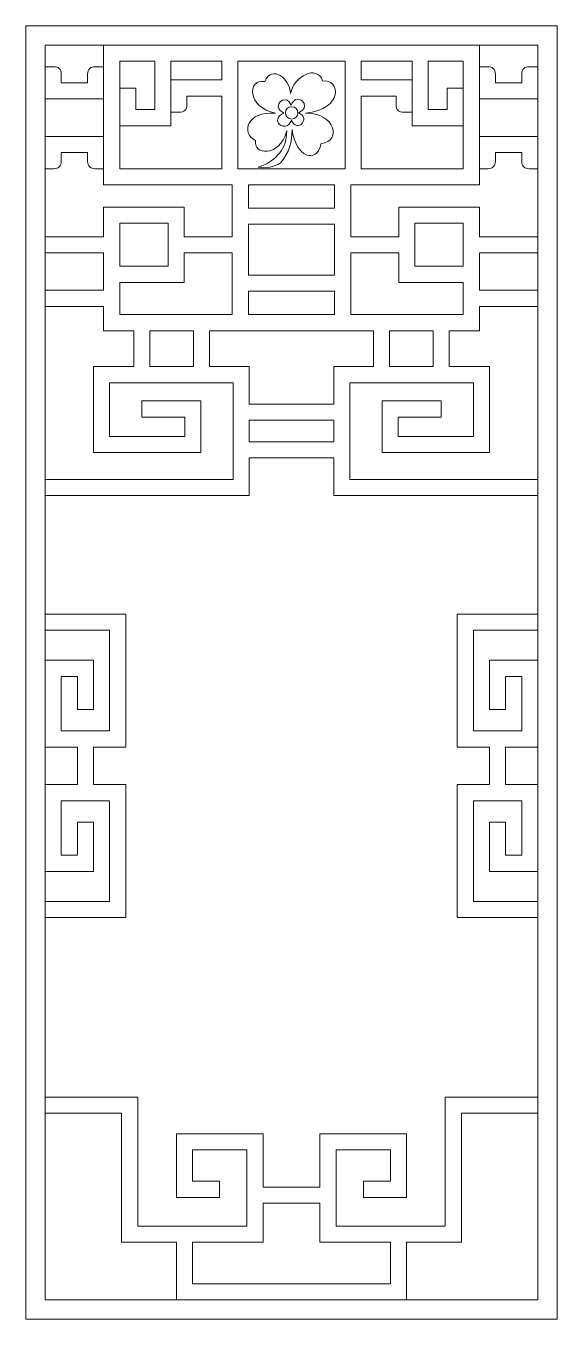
# Model space of a CAD drawing. Header units: centimetres. Extents: x 19.7 to 27.5, y -9.5 to 9.5.
import ezdxf

# ---------------------------------------------------------------- set-up
doc = ezdxf.new("R2010")
doc.units = ezdxf.units.CM
doc.header["$MEASUREMENT"] = 0
doc.layers.add('layer 1', color=7, linetype='Continuous')

msp = doc.modelspace()

# ---------------------------------------------------------------- linework, layer by layer
at = {"layer": 'layer 1', "color": 250, "lineweight": 9}
msp.add_open_spline([(27.50001, 9.5), (27.50001, 9.5), (27.50001, -9.49999), (27.50001, -9.49999), (27.50001, -9.49999), (27.50001, -9.49999), (19.68903, -9.49999), (19.68903, -9.49999), (19.68903, -9.49999), (19.68903, -9.49999), (19.68903, 9.5), (19.68903, 9.5), (19.68903, 9.5), (19.68903, 9.5), (27.50001, 9.5), (27.50001, 9.5)], degree=3, knots=[0, 0, 0, 0, 0.2, 0.2, 0.2, 0.2, 0.4, 0.4, 0.4, 0.4, 0.6, 0.6, 0.6, 0.6, 1, 1, 1, 1], dxfattribs=at)
at = {"layer": 'layer 1', "color": 242, "lineweight": 9}
msp.add_open_spline([(27.21596, 9.21596), (27.21596, 9.21596), (27.21596, -9.21598), (27.21596, -9.21598), (27.21596, -9.21598), (27.21596, -9.21598), (19.97308, -9.21598), (19.97308, -9.21598), (19.97308, -9.21598), (19.97308, -9.21598), (19.97308, 9.21596), (19.97308, 9.21596), (19.97308, 9.21596), (19.97308, 9.21596), (27.21596, 9.21596), (27.21596, 9.21596)], degree=3, knots=[0, 0, 0, 0, 0.2, 0.2, 0.2, 0.2, 0.4, 0.4, 0.4, 0.4, 0.6, 0.6, 0.6, 0.6, 1, 1, 1, 1], dxfattribs=at)
at = {"layer": 'layer 1', "color": 7, "lineweight": 9}
for points, knots in [([(19.97308, 8.90037), (19.97308, 8.90037), (19.97308, 8.90037), (19.97308, 8.90037), (19.97308, 8.90037), (19.97308, 8.90037), (20.09918, 8.90037), (20.09918, 8.90037), (20.09918, 8.90037), (20.16336, 8.90033), (20.20957, 8.86826), (20.20978, 8.78965), (20.20978, 8.78965), (20.20978, 8.78965), (20.20978, 8.66367), (20.20978, 8.66367), (20.20978, 8.66367), (20.20978, 8.66367), (20.59637, 8.66367), (20.59637, 8.66367), (20.59637, 8.66367), (20.59637, 8.66367), (20.59637, 8.78965), (20.59637, 8.78965), (20.59637, 8.78965), (20.59657, 8.86826), (20.64274, 8.90033), (20.707, 8.90037), (20.707, 8.90037), (20.707, 8.90037), (20.83306, 8.90037), (20.83306, 8.90037), (20.83306, 8.90037), (20.83306, 8.90037), (20.83306, 9.21596), (20.83306, 9.21596), (20.83306, 9.21596), (20.83306, 9.21596), (19.97308, 9.21596), (19.97308, 9.21596), (19.97308, 9.21596), (19.97308, 9.21596), (19.97308, 8.90037), (19.97308, 8.90037)], [0, 0, 0, 0, 0.08333333, 0.08333333, 0.08333333, 0.08333333, 0.16666667, 0.16666667, 0.16666667, 0.16666667, 0.25, 0.25, 0.25, 0.25, 0.33333333, 0.33333333, 0.33333333, 0.33333333, 0.41666667, 0.41666667, 0.41666667, 0.41666667, 0.5, 0.5, 0.5, 0.5, 0.58333333, 0.58333333, 0.58333333, 0.58333333, 0.66666667, 0.66666667, 0.66666667, 0.66666667, 0.75, 0.75, 0.75, 0.75, 0.83333333, 0.83333333, 0.83333333, 0.83333333, 1, 1, 1, 1]), ([(26.35602, 9.21596), (26.35602, 9.21596), (26.35602, 9.21596), (26.35602, 9.21596), (26.35602, 9.21596), (26.35602, 9.21596), (26.35619, 8.90037), (26.35619, 8.90037), (26.35619, 8.90037), (26.35619, 8.90037), (26.48225, 8.90037), (26.48225, 8.90037), (26.48225, 8.90037), (26.54646, 8.90033), (26.59269, 8.86826), (26.59284, 8.78965), (26.59284, 8.78965), (26.59284, 8.78965), (26.59284, 8.66367), (26.59284, 8.66367), (26.59284, 8.66367), (26.59284, 8.66367), (26.97947, 8.66367), (26.97947, 8.66367), (26.97947, 8.66367), (26.97947, 8.66367), (26.97947, 8.78965), (26.97947, 8.78965), (26.97947, 8.78965), (26.97963, 8.86826), (27.02585, 8.90033), (27.09007, 8.90037), (27.09007, 8.90037), (27.09007, 8.90037), (27.21596, 8.90037), (27.21596, 8.90037), (27.21596, 8.90037), (27.21596, 8.90037), (27.21596, 9.21596), (27.21596, 9.21596), (27.21596, 9.21596), (27.21596, 9.21596), (26.35602, 9.21596), (26.35602, 9.21596)], [0, 0, 0, 0, 0.08333333, 0.08333333, 0.08333333, 0.08333333, 0.16666667, 0.16666667, 0.16666667, 0.16666667, 0.25, 0.25, 0.25, 0.25, 0.33333333, 0.33333333, 0.33333333, 0.33333333, 0.41666667, 0.41666667, 0.41666667, 0.41666667, 0.5, 0.5, 0.5, 0.5, 0.58333333, 0.58333333, 0.58333333, 0.58333333, 0.66666667, 0.66666667, 0.66666667, 0.66666667, 0.75, 0.75, 0.75, 0.75, 0.83333333, 0.83333333, 0.83333333, 0.83333333, 1, 1, 1, 1]), ([(21.58365, 8.97925), (21.58365, 8.97925), (21.58365, 8.97925), (21.58365, 8.97925), (21.58365, 8.97925), (21.58365, 8.97925), (21.58365, 8.26919), (21.58365, 8.26919), (21.58365, 8.26919), (21.58365, 8.26919), (21.30647, 8.26919), (21.30647, 8.26919), (21.30647, 8.26919), (21.30647, 8.26919), (21.30647, 8.58478), (21.30647, 8.58478), (21.30647, 8.58478), (21.30647, 8.58478), (21.06976, 8.58478), (21.06976, 8.58478), (21.06976, 8.58478), (21.06976, 8.58478), (21.06976, 8.97925), (21.06976, 8.97925), (21.06976, 8.97925), (21.06976, 8.97925), (21.58365, 8.97925), (21.58365, 8.97925)], [0, 0, 0, 0, 0.125, 0.125, 0.125, 0.125, 0.25, 0.25, 0.25, 0.25, 0.375, 0.375, 0.375, 0.375, 0.5, 0.5, 0.5, 0.5, 0.625, 0.625, 0.625, 0.625, 0.75, 0.75, 0.75, 0.75, 1, 1, 1, 1]), ([(22.56887, 8.70498), (22.56887, 8.70498), (22.56887, 8.70498), (22.56887, 8.70498), (22.56887, 8.70498), (22.56887, 8.70498), (21.82032, 8.70498), (21.82032, 8.70498), (21.82032, 8.70498), (21.82032, 8.70498), (21.82032, 8.97925), (21.82032, 8.97925), (21.82032, 8.97925), (21.82032, 8.97925), (22.56887, 8.97925), (22.56887, 8.97925), (22.56887, 8.97925), (22.56887, 8.97925), (22.56887, 8.70498), (22.56887, 8.70498)], [0, 0, 0, 0, 0.16666667, 0.16666667, 0.16666667, 0.16666667, 0.33333333, 0.33333333, 0.33333333, 0.33333333, 0.5, 0.5, 0.5, 0.5, 0.66666667, 0.66666667, 0.66666667, 0.66666667, 1, 1, 1, 1]), ([(24.38352, 8.97925), (24.38352, 8.97925), (24.38352, 8.97925), (24.38352, 8.97925), (24.38352, 8.97925), (24.38352, 8.97925), (24.38352, 7.40128), (24.38352, 7.40128), (24.38352, 7.40128), (24.38352, 7.40128), (22.80552, 7.40128), (22.80552, 7.40128), (22.80552, 7.40128), (22.80552, 7.40128), (22.80552, 8.97925), (22.80552, 8.97925), (22.80552, 8.97925), (22.80552, 8.97925), (24.38352, 8.97925), (24.38352, 8.97925)], [0, 0, 0, 0, 0.16666667, 0.16666667, 0.16666667, 0.16666667, 0.33333333, 0.33333333, 0.33333333, 0.33333333, 0.5, 0.5, 0.5, 0.5, 0.66666667, 0.66666667, 0.66666667, 0.66666667, 1, 1, 1, 1]), ([(23.57943, 8.5048), (23.63325, 8.75647), (23.96455, 8.94185), (24.05504, 8.68861), (24.05504, 8.68861), (24.30782, 8.73161), (24.36552, 8.26968), (23.80121, 8.21886), (23.80121, 8.21886), (24.23655, 8.22046), (24.33805, 7.81038), (24.03168, 7.76954), (24.03168, 7.76954), (23.96094, 7.46268), (23.65545, 7.57122), (23.60279, 7.97669), (23.60279, 7.97669), (23.60328, 7.79724), (23.56247, 7.62998), (23.43063, 7.48944), (23.43063, 7.48944), (23.33953, 7.41643), (23.21476, 7.40809), (23.10677, 7.42234), (23.10677, 7.42234), (23.3943, 7.52809), (23.52441, 7.71046), (23.52403, 7.95626), (23.52403, 7.95626), (23.41144, 7.55072), (23.02485, 7.611), (23.06596, 7.81622), (23.06596, 7.81622), (22.84227, 7.92661), (22.94364, 8.25352), (23.35774, 8.21595), (23.35774, 8.21595), (22.94289, 8.30608), (22.93969, 8.71945), (23.20016, 8.68277), (23.20016, 8.68277), (23.30579, 8.93018), (23.56929, 8.73351), (23.57943, 8.5048)], [0, 0, 0, 0, 0.08333333, 0.08333333, 0.08333333, 0.08333333, 0.16666667, 0.16666667, 0.16666667, 0.16666667, 0.25, 0.25, 0.25, 0.25, 0.33333333, 0.33333333, 0.33333333, 0.33333333, 0.41666667, 0.41666667, 0.41666667, 0.41666667, 0.5, 0.5, 0.5, 0.5, 0.58333333, 0.58333333, 0.58333333, 0.58333333, 0.66666667, 0.66666667, 0.66666667, 0.66666667, 0.75, 0.75, 0.75, 0.75, 0.83333333, 0.83333333, 0.83333333, 0.83333333, 1, 1, 1, 1]), ([(24.62021, 8.97925), (24.62021, 8.97925), (24.62021, 8.97925), (24.62021, 8.97925), (24.62021, 8.97925), (24.62021, 8.97925), (24.62021, 8.70498), (24.62021, 8.70498), (24.62021, 8.70498), (24.86752, 8.70498), (25.14487, 8.70498), (25.36872, 8.70498), (25.36872, 8.70498), (25.36872, 8.70498), (25.36872, 8.97925), (25.36872, 8.97925), (25.36872, 8.97925), (25.36872, 8.97925), (24.62021, 8.97925), (24.62021, 8.97925)], [0, 0, 0, 0, 0.16666667, 0.16666667, 0.16666667, 0.16666667, 0.33333333, 0.33333333, 0.33333333, 0.33333333, 0.5, 0.5, 0.5, 0.5, 0.66666667, 0.66666667, 0.66666667, 0.66666667, 1, 1, 1, 1]), ([(26.11928, 8.58478), (26.11928, 8.58478), (26.11928, 8.58478), (26.11928, 8.58478), (26.11928, 8.58478), (26.11928, 8.58478), (26.11928, 8.97925), (26.11928, 8.97925), (26.11928, 8.97925), (26.11928, 8.97925), (25.60539, 8.97925), (25.60539, 8.97925), (25.60539, 8.97925), (25.60539, 8.97925), (25.60539, 8.26919), (25.60539, 8.26919), (25.60539, 8.26919), (25.60539, 8.26919), (25.88257, 8.26919), (25.88257, 8.26919), (25.88257, 8.26919), (25.88257, 8.26919), (25.88257, 8.58478), (25.88257, 8.58478), (25.88257, 8.58478), (25.88257, 8.58478), (26.11928, 8.58478), (26.11928, 8.58478)], [0, 0, 0, 0, 0.125, 0.125, 0.125, 0.125, 0.25, 0.25, 0.25, 0.25, 0.375, 0.375, 0.375, 0.375, 0.5, 0.5, 0.5, 0.5, 0.625, 0.625, 0.625, 0.625, 0.75, 0.75, 0.75, 0.75, 1, 1, 1, 1]), ([(20.83306, 8.90037), (20.83306, 8.90037), (20.83306, 8.90037), (20.83306, 8.90037), (20.83306, 8.90037), (20.83306, 8.90037), (20.83306, 8.42697), (20.83306, 8.42697), (20.83306, 8.42697), (20.83306, 8.42697), (20.83306, 8.90037), (20.83306, 8.90037)], [0, 0, 0, 0, 0.25, 0.25, 0.25, 0.25, 0.5, 0.5, 0.5, 0.5, 1, 1, 1, 1]), ([(26.35619, 8.90037), (26.35619, 8.90037), (26.35619, 8.90037), (26.35619, 8.90037), (26.35619, 8.90037), (26.35619, 8.90037), (26.35619, 8.42697), (26.35619, 8.42697), (26.35619, 8.42697), (26.35619, 8.42697), (26.35619, 8.90037), (26.35619, 8.90037)], [0, 0, 0, 0, 0.25, 0.25, 0.25, 0.25, 0.5, 0.5, 0.5, 0.5, 1, 1, 1, 1]), ([(21.06976, 8.58478), (21.06976, 8.58478), (21.06976, 8.58478), (21.06976, 8.58478), (21.06976, 8.58478), (21.06976, 8.58478), (21.06976, 8.03248), (21.06976, 8.03248), (21.06976, 8.03248), (21.06976, 8.03248), (21.06976, 8.58478), (21.06976, 8.58478)], [0, 0, 0, 0, 0.25, 0.25, 0.25, 0.25, 0.5, 0.5, 0.5, 0.5, 1, 1, 1, 1]), ([(21.82032, 8.70498), (21.82032, 8.70498), (21.82032, 8.70498), (21.82032, 8.70498), (21.82032, 8.70498), (21.82032, 8.70498), (21.82032, 8.23157), (21.82032, 8.23157), (21.82032, 8.23157), (21.82032, 8.23157), (21.82032, 8.70498), (21.82032, 8.70498)], [0, 0, 0, 0, 0.25, 0.25, 0.25, 0.25, 0.5, 0.5, 0.5, 0.5, 1, 1, 1, 1]), ([(25.36872, 8.70498), (25.36872, 8.70498), (25.36872, 8.70498), (25.36872, 8.70498), (25.36872, 8.70498), (25.36872, 8.70498), (25.36872, 8.23157), (25.36872, 8.23157), (25.36872, 8.23157), (25.36872, 8.23157), (25.36872, 8.70498), (25.36872, 8.70498)], [0, 0, 0, 0, 0.25, 0.25, 0.25, 0.25, 0.5, 0.5, 0.5, 0.5, 1, 1, 1, 1]), ([(26.11928, 8.58478), (26.11928, 8.58478), (26.11928, 8.58478), (26.11928, 8.58478), (26.11928, 8.58478), (26.11928, 8.58478), (26.11928, 8.03248), (26.11928, 8.03248), (26.11928, 8.03248), (26.11928, 8.03248), (26.11928, 8.58478), (26.11928, 8.58478)], [0, 0, 0, 0, 0.25, 0.25, 0.25, 0.25, 0.5, 0.5, 0.5, 0.5, 1, 1, 1, 1]), ([(19.97308, 7.87467), (19.97308, 7.87467), (19.97308, 7.87467), (19.97308, 7.87467), (19.97308, 7.87467), (20.25121, 7.87467), (20.5572, 7.87467), (20.83306, 7.87467), (20.83306, 7.87467), (20.83306, 7.87467), (20.83306, 8.42697), (20.83306, 8.42697), (20.83306, 8.42697), (20.5572, 8.42697), (20.25121, 8.42697), (19.97308, 8.42697), (19.97308, 8.42697), (19.97308, 8.42697), (19.97308, 7.87467), (19.97308, 7.87467)], [0, 0, 0, 0, 0.16666667, 0.16666667, 0.16666667, 0.16666667, 0.33333333, 0.33333333, 0.33333333, 0.33333333, 0.5, 0.5, 0.5, 0.5, 0.66666667, 0.66666667, 0.66666667, 0.66666667, 1, 1, 1, 1]), ([(21.06976, 8.03248), (21.06976, 8.03248), (21.06976, 8.03248), (21.06976, 8.03248), (21.06976, 8.03248), (21.31998, 8.03248), (21.57015, 8.03248), (21.82032, 8.03248), (21.82032, 8.03248), (21.82032, 8.03248), (21.82032, 8.23157), (21.82032, 8.23157), (21.82032, 8.23157), (21.82032, 8.23157), (21.94641, 8.23157), (21.94641, 8.23157), (21.94641, 8.23157), (22.01063, 8.23164), (22.05685, 8.26369), (22.05701, 8.34232), (22.05701, 8.34232), (22.05701, 8.34232), (22.05701, 8.46828), (22.05701, 8.46828), (22.05701, 8.46828), (22.05701, 8.46828), (22.56887, 8.46828), (22.56887, 8.46828), (22.56887, 8.46828), (22.56887, 8.46828), (22.56887, 7.40128), (22.56887, 7.40128), (22.56887, 7.40128), (22.56887, 7.40128), (21.06976, 7.40128), (21.06976, 7.40128), (21.06976, 7.40128), (21.06976, 7.40128), (21.06976, 8.03248), (21.06976, 8.03248)], [0, 0, 0, 0, 0.09090909, 0.09090909, 0.09090909, 0.09090909, 0.18181818, 0.18181818, 0.18181818, 0.18181818, 0.27272727, 0.27272727, 0.27272727, 0.27272727, 0.36363636, 0.36363636, 0.36363636, 0.36363636, 0.45454545, 0.45454545, 0.45454545, 0.45454545, 0.54545455, 0.54545455, 0.54545455, 0.54545455, 0.63636364, 0.63636364, 0.63636364, 0.63636364, 0.72727273, 0.72727273, 0.72727273, 0.72727273, 0.81818182, 0.81818182, 0.81818182, 0.81818182, 1, 1, 1, 1]), ([(23.78717, 8.3211), (23.78717, 8.3211), (23.78717, 8.3211), (23.78717, 8.3211), (23.78717, 8.3211), (23.78717, 8.27954), (23.73601, 8.24072), (23.70034, 8.22464), (23.70034, 8.22464), (23.72964, 8.20655), (23.77553, 8.17705), (23.77553, 8.1402), (23.77553, 8.1402), (23.77553, 8.0728), (23.72943, 8.02675), (23.67294, 8.03765), (23.67294, 8.03765), (23.63721, 8.03765), (23.61148, 8.0758), (23.5931, 8.11017), (23.5931, 8.11017), (23.57648, 8.0694), (23.53767, 8.0216), (23.49498, 8.02597), (23.49498, 8.02597), (23.43192, 8.02597), (23.37715, 8.07203), (23.3924, 8.12852), (23.3924, 8.12852), (23.39456, 8.17212), (23.4463, 8.20277), (23.48171, 8.21898), (23.48171, 8.21898), (23.44943, 8.23628), (23.39821, 8.27327), (23.39821, 8.31233), (23.39821, 8.31233), (23.39821, 8.36884), (23.44431, 8.41492), (23.5008, 8.41492), (23.5008, 8.41492), (23.53933, 8.41492), (23.57304, 8.3672), (23.59053, 8.33565), (23.59053, 8.33565), (23.60637, 8.37846), (23.6426, 8.42366), (23.68459, 8.42366), (23.68459, 8.42366), (23.74111, 8.42366), (23.78717, 8.37759), (23.78717, 8.3211)], [0, 0, 0, 0, 0.07142857, 0.07142857, 0.07142857, 0.07142857, 0.14285714, 0.14285714, 0.14285714, 0.14285714, 0.21428571, 0.21428571, 0.21428571, 0.21428571, 0.28571429, 0.28571429, 0.28571429, 0.28571429, 0.35714286, 0.35714286, 0.35714286, 0.35714286, 0.42857143, 0.42857143, 0.42857143, 0.42857143, 0.5, 0.5, 0.5, 0.5, 0.57142857, 0.57142857, 0.57142857, 0.57142857, 0.64285714, 0.64285714, 0.64285714, 0.64285714, 0.71428571, 0.71428571, 0.71428571, 0.71428571, 0.78571429, 0.78571429, 0.78571429, 0.78571429, 0.85714286, 0.85714286, 0.85714286, 0.85714286, 1, 1, 1, 1]), ([(24.62021, 8.46828), (24.62021, 8.46828), (24.62021, 8.46828), (24.62021, 8.46828), (24.62021, 8.46828), (24.62021, 8.46828), (24.62021, 7.40128), (24.62021, 7.40128), (24.62021, 7.40128), (24.62021, 7.40128), (26.11928, 7.40128), (26.11928, 7.40128), (26.11928, 7.40128), (26.11928, 7.40128), (26.11928, 8.03248), (26.11928, 8.03248), (26.11928, 8.03248), (25.86906, 8.03248), (25.61889, 8.03248), (25.36872, 8.03248), (25.36872, 8.03248), (25.36872, 8.03248), (25.36872, 8.23157), (25.36872, 8.23157), (25.36872, 8.23157), (25.36872, 8.23157), (25.24263, 8.23157), (25.24263, 8.23157), (25.24263, 8.23157), (25.17841, 8.23164), (25.13219, 8.26369), (25.13202, 8.34232), (25.13202, 8.34232), (25.13202, 8.34232), (25.13202, 8.46828), (25.13202, 8.46828), (25.13202, 8.46828), (25.13202, 8.46828), (24.62021, 8.46828), (24.62021, 8.46828)], [0, 0, 0, 0, 0.09090909, 0.09090909, 0.09090909, 0.09090909, 0.18181818, 0.18181818, 0.18181818, 0.18181818, 0.27272727, 0.27272727, 0.27272727, 0.27272727, 0.36363636, 0.36363636, 0.36363636, 0.36363636, 0.45454545, 0.45454545, 0.45454545, 0.45454545, 0.54545455, 0.54545455, 0.54545455, 0.54545455, 0.63636364, 0.63636364, 0.63636364, 0.63636364, 0.72727273, 0.72727273, 0.72727273, 0.72727273, 0.81818182, 0.81818182, 0.81818182, 0.81818182, 1, 1, 1, 1]), ([(27.21596, 8.42697), (27.21596, 8.42697), (27.21596, 8.42697), (27.21596, 8.42697), (27.21596, 8.42697), (26.93699, 8.42697), (26.6335, 8.42697), (26.35619, 8.42697), (26.35619, 8.42697), (26.35619, 8.42697), (26.35619, 7.87467), (26.35619, 7.87467), (26.35619, 7.87467), (26.6335, 7.87467), (26.93699, 7.87467), (27.21596, 7.87467), (27.21596, 7.87467), (27.21596, 7.87467), (27.21596, 8.42697), (27.21596, 8.42697)], [0, 0, 0, 0, 0.16666667, 0.16666667, 0.16666667, 0.16666667, 0.33333333, 0.33333333, 0.33333333, 0.33333333, 0.5, 0.5, 0.5, 0.5, 0.66666667, 0.66666667, 0.66666667, 0.66666667, 1, 1, 1, 1]), ([(23.68741, 8.22176), (23.68741, 8.22176), (23.68741, 8.22176), (23.68741, 8.22176), (23.68741, 8.22176), (23.68741, 8.17195), (23.64677, 8.13133), (23.59698, 8.13133), (23.59698, 8.13133), (23.54714, 8.13133), (23.50653, 8.17195), (23.50653, 8.22176), (23.50653, 8.22176), (23.50653, 8.27158), (23.54714, 8.31221), (23.59698, 8.31221), (23.59698, 8.31221), (23.64677, 8.31221), (23.68741, 8.27158), (23.68741, 8.22176)], [0, 0, 0, 0, 0.16666667, 0.16666667, 0.16666667, 0.16666667, 0.33333333, 0.33333333, 0.33333333, 0.33333333, 0.5, 0.5, 0.5, 0.5, 0.66666667, 0.66666667, 0.66666667, 0.66666667, 1, 1, 1, 1]), ([(20.83306, 7.87467), (20.83306, 7.87467), (20.83306, 7.87467), (20.83306, 7.87467), (20.83306, 7.87467), (20.83306, 7.87467), (20.83306, 7.40128), (20.83306, 7.40128), (20.83306, 7.40128), (20.83306, 7.40128), (20.83306, 7.87467), (20.83306, 7.87467)], [0, 0, 0, 0, 0.25, 0.25, 0.25, 0.25, 0.5, 0.5, 0.5, 0.5, 1, 1, 1, 1]), ([(26.35619, 7.87467), (26.35619, 7.87467), (26.35619, 7.87467), (26.35619, 7.87467), (26.35619, 7.87467), (26.35619, 7.87467), (26.35619, 7.40128), (26.35619, 7.40128), (26.35619, 7.40128), (26.35619, 7.40128), (26.35619, 7.87467), (26.35619, 7.87467)], [0, 0, 0, 0, 0.25, 0.25, 0.25, 0.25, 0.5, 0.5, 0.5, 0.5, 1, 1, 1, 1]), ([(19.97308, 6.40178), (19.97308, 6.40178), (19.97308, 6.40178), (19.97308, 6.40178), (19.97308, 6.40178), (19.97308, 6.40178), (20.83306, 6.40178), (20.83306, 6.40178), (20.83306, 6.40178), (20.83306, 6.40178), (20.83306, 6.83572), (20.83306, 6.83572), (20.83306, 6.83572), (20.83306, 6.83572), (22.01657, 6.83572), (22.01657, 6.83572), (22.01657, 6.83572), (22.01657, 6.83572), (22.01657, 6.40178), (22.01657, 6.40178), (22.01657, 6.40178), (22.01657, 6.40178), (22.72402, 6.40178), (22.72402, 6.40178), (22.72402, 6.40178), (22.72402, 6.40178), (22.72402, 7.1646), (22.72402, 7.1646), (22.72402, 7.1646), (22.09371, 7.1646), (21.46337, 7.1646), (20.83306, 7.1646), (20.83306, 7.1646), (20.83306, 7.1646), (20.83306, 7.40128), (20.83306, 7.40128), (20.83306, 7.40128), (20.83306, 7.40128), (20.707, 7.40128), (20.707, 7.40128), (20.707, 7.40128), (20.64274, 7.40136), (20.59657, 7.4334), (20.59637, 7.51204), (20.59637, 7.51204), (20.59637, 7.51204), (20.59637, 7.63799), (20.59637, 7.63799), (20.59637, 7.63799), (20.59637, 7.63799), (20.20978, 7.63799), (20.20978, 7.63799), (20.20978, 7.63799), (20.20978, 7.63799), (20.20978, 7.51204), (20.20978, 7.51204), (20.20978, 7.51204), (20.20957, 7.4334), (20.16336, 7.40136), (20.09918, 7.40128), (20.09918, 7.40128), (20.09918, 7.40128), (19.97308, 7.40128), (19.97308, 7.40128), (19.97308, 7.40128), (19.97308, 7.40128), (19.97308, 6.40178), (19.97308, 6.40178)], [0, 0, 0, 0, 0.05555556, 0.05555556, 0.05555556, 0.05555556, 0.11111111, 0.11111111, 0.11111111, 0.11111111, 0.16666667, 0.16666667, 0.16666667, 0.16666667, 0.22222222, 0.22222222, 0.22222222, 0.22222222, 0.27777778, 0.27777778, 0.27777778, 0.27777778, 0.33333333, 0.33333333, 0.33333333, 0.33333333, 0.38888889, 0.38888889, 0.38888889, 0.38888889, 0.44444444, 0.44444444, 0.44444444, 0.44444444, 0.5, 0.5, 0.5, 0.5, 0.55555556, 0.55555556, 0.55555556, 0.55555556, 0.61111111, 0.61111111, 0.61111111, 0.61111111, 0.66666667, 0.66666667, 0.66666667, 0.66666667, 0.72222222, 0.72222222, 0.72222222, 0.72222222, 0.77777778, 0.77777778, 0.77777778, 0.77777778, 0.83333333, 0.83333333, 0.83333333, 0.83333333, 0.88888889, 0.88888889, 0.88888889, 0.88888889, 1, 1, 1, 1]), ([(27.21596, 7.40128), (27.21596, 7.40128), (27.21596, 7.40128), (27.21596, 7.40128), (27.21596, 7.40128), (27.21596, 7.40128), (27.09007, 7.40128), (27.09007, 7.40128), (27.09007, 7.40128), (27.02585, 7.40136), (26.97963, 7.4334), (26.97947, 7.51204), (26.97947, 7.51204), (26.97947, 7.51204), (26.97947, 7.63799), (26.97947, 7.63799), (26.97947, 7.63799), (26.97947, 7.63799), (26.59284, 7.63799), (26.59284, 7.63799), (26.59284, 7.63799), (26.59284, 7.63799), (26.59284, 7.51204), (26.59284, 7.51204), (26.59284, 7.51204), (26.59269, 7.4334), (26.54646, 7.40136), (26.48225, 7.40128), (26.48225, 7.40128), (26.48225, 7.40128), (26.35619, 7.40128), (26.35619, 7.40128), (26.35619, 7.40128), (26.35619, 7.40128), (26.35598, 7.1646), (26.35598, 7.1646), (26.35598, 7.1646), (25.72567, 7.1646), (25.09532, 7.1646), (24.46502, 7.1646), (24.46502, 7.1646), (24.46502, 7.1646), (24.46502, 6.40178), (24.46502, 6.40178), (24.46502, 6.40178), (24.46502, 6.40178), (25.17246, 6.40178), (25.17246, 6.40178), (25.17246, 6.40178), (25.17246, 6.40178), (25.17246, 6.83572), (25.17246, 6.83572), (25.17246, 6.83572), (25.17246, 6.83572), (26.35598, 6.83572), (26.35598, 6.83572), (26.35598, 6.83572), (26.35598, 6.83572), (26.35598, 6.40178), (26.35598, 6.40178), (26.35598, 6.40178), (26.35598, 6.40178), (27.21596, 6.40178), (27.21596, 6.40178), (27.21596, 6.40178), (27.21596, 6.40178), (27.21596, 7.40128), (27.21596, 7.40128)], [0, 0, 0, 0, 0.05555556, 0.05555556, 0.05555556, 0.05555556, 0.11111111, 0.11111111, 0.11111111, 0.11111111, 0.16666667, 0.16666667, 0.16666667, 0.16666667, 0.22222222, 0.22222222, 0.22222222, 0.22222222, 0.27777778, 0.27777778, 0.27777778, 0.27777778, 0.33333333, 0.33333333, 0.33333333, 0.33333333, 0.38888889, 0.38888889, 0.38888889, 0.38888889, 0.44444444, 0.44444444, 0.44444444, 0.44444444, 0.5, 0.5, 0.5, 0.5, 0.55555556, 0.55555556, 0.55555556, 0.55555556, 0.61111111, 0.61111111, 0.61111111, 0.61111111, 0.66666667, 0.66666667, 0.66666667, 0.66666667, 0.72222222, 0.72222222, 0.72222222, 0.72222222, 0.77777778, 0.77777778, 0.77777778, 0.77777778, 0.83333333, 0.83333333, 0.83333333, 0.83333333, 0.88888889, 0.88888889, 0.88888889, 0.88888889, 1, 1, 1, 1]), ([(22.96072, 7.1646), (22.96072, 7.1646), (22.96072, 7.1646), (22.96072, 7.1646), (22.96072, 7.1646), (22.96072, 7.1646), (22.96072, 6.82346), (22.96072, 6.82346), (22.96072, 6.82346), (22.96072, 6.82346), (24.22832, 6.82346), (24.22832, 6.82346), (24.22832, 6.82346), (24.22832, 6.82346), (24.22832, 7.1646), (24.22832, 7.1646), (24.22832, 7.1646), (23.80579, 7.1646), (23.38325, 7.1646), (22.96072, 7.1646)], [0, 0, 0, 0, 0.16666667, 0.16666667, 0.16666667, 0.16666667, 0.33333333, 0.33333333, 0.33333333, 0.33333333, 0.5, 0.5, 0.5, 0.5, 0.66666667, 0.66666667, 0.66666667, 0.66666667, 1, 1, 1, 1]), ([(21.77983, 6.59901), (21.77983, 6.59901), (21.77983, 6.59901), (21.77983, 6.59901), (21.77983, 6.59901), (21.77983, 6.59901), (21.77983, 5.96784), (21.77983, 5.96784), (21.77983, 5.96784), (21.77983, 5.96784), (21.06976, 5.96784), (21.06976, 5.96784), (21.06976, 5.96784), (21.06976, 5.96784), (21.06976, 6.59901), (21.06976, 6.59901), (21.06976, 6.59901), (21.06976, 6.59901), (21.77983, 6.59901), (21.77983, 6.59901)], [0, 0, 0, 0, 0.16666667, 0.16666667, 0.16666667, 0.16666667, 0.33333333, 0.33333333, 0.33333333, 0.33333333, 0.5, 0.5, 0.5, 0.5, 0.66666667, 0.66666667, 0.66666667, 0.66666667, 1, 1, 1, 1]), ([(22.96072, 5.83725), (22.96072, 5.83725), (22.96072, 5.83725), (22.96072, 5.83725), (22.96072, 5.83725), (22.96072, 5.83725), (24.22832, 5.83725), (24.22832, 5.83725), (24.22832, 5.83725), (24.22832, 5.83725), (24.22832, 6.58678), (24.22832, 6.58678), (24.22832, 6.58678), (24.22832, 6.58678), (22.96072, 6.58678), (22.96072, 6.58678), (22.96072, 6.58678), (22.96072, 6.58678), (22.96072, 5.83725), (22.96072, 5.83725)], [0, 0, 0, 0, 0.16666667, 0.16666667, 0.16666667, 0.16666667, 0.33333333, 0.33333333, 0.33333333, 0.33333333, 0.5, 0.5, 0.5, 0.5, 0.66666667, 0.66666667, 0.66666667, 0.66666667, 1, 1, 1, 1]), ([(26.11928, 6.59901), (26.11928, 6.59901), (26.11928, 6.59901), (26.11928, 6.59901), (26.11928, 6.59901), (26.11928, 6.59901), (26.11928, 5.96784), (26.11928, 5.96784), (26.11928, 5.96784), (26.11928, 5.96784), (25.40921, 5.96784), (25.40921, 5.96784), (25.40921, 5.96784), (25.40921, 5.96784), (25.40921, 6.59901), (25.40921, 6.59901), (25.40921, 6.59901), (25.40921, 6.59901), (26.11928, 6.59901), (26.11928, 6.59901)], [0, 0, 0, 0, 0.16666667, 0.16666667, 0.16666667, 0.16666667, 0.33333333, 0.33333333, 0.33333333, 0.33333333, 0.5, 0.5, 0.5, 0.5, 0.66666667, 0.66666667, 0.66666667, 0.66666667, 1, 1, 1, 1]), ([(19.97308, 5.61559), (19.97308, 5.61559), (19.97308, 5.61559), (19.97308, 5.61559), (19.97308, 5.61559), (19.97308, 5.61559), (20.83306, 5.61559), (20.83306, 5.61559), (20.83306, 5.61559), (20.83306, 5.79874), (20.83306, 5.9819), (20.83306, 6.1651), (20.83306, 6.1651), (20.83306, 6.1651), (19.97308, 6.1651), (19.97308, 6.1651), (19.97308, 6.1651), (19.97308, 6.1651), (19.97308, 5.61559), (19.97308, 5.61559)], [0, 0, 0, 0, 0.16666667, 0.16666667, 0.16666667, 0.16666667, 0.33333333, 0.33333333, 0.33333333, 0.33333333, 0.5, 0.5, 0.5, 0.5, 0.66666667, 0.66666667, 0.66666667, 0.66666667, 1, 1, 1, 1]), ([(21.06976, 5.73113), (21.06976, 5.73113), (21.06976, 5.73113), (21.06976, 5.73113), (21.06976, 5.73113), (21.06976, 5.73113), (21.06976, 5.25776), (21.06976, 5.25776), (21.06976, 5.25776), (21.06976, 5.25776), (22.72402, 5.25776), (22.72402, 5.25776), (22.72402, 5.25776), (22.72402, 5.25776), (22.72402, 6.1651), (22.72402, 6.1651), (22.72402, 6.1651), (22.72402, 6.1651), (22.01657, 6.1651), (22.01657, 6.1651), (22.01657, 6.1651), (22.01657, 6.1651), (22.01657, 5.73113), (22.01657, 5.73113), (22.01657, 5.73113), (22.01657, 5.73113), (21.06976, 5.73113), (21.06976, 5.73113)], [0, 0, 0, 0, 0.125, 0.125, 0.125, 0.125, 0.25, 0.25, 0.25, 0.25, 0.375, 0.375, 0.375, 0.375, 0.5, 0.5, 0.5, 0.5, 0.625, 0.625, 0.625, 0.625, 0.75, 0.75, 0.75, 0.75, 1, 1, 1, 1]), ([(26.11928, 5.25776), (26.11928, 5.25776), (26.11928, 5.25776), (26.11928, 5.25776), (26.11928, 5.25776), (26.11928, 5.25776), (26.11928, 5.73113), (26.11928, 5.73113), (26.11928, 5.73113), (26.11928, 5.73113), (25.17246, 5.73113), (25.17246, 5.73113), (25.17246, 5.73113), (25.17246, 5.73113), (25.17246, 6.1651), (25.17246, 6.1651), (25.17246, 6.1651), (25.17246, 6.1651), (24.46502, 6.1651), (24.46502, 6.1651), (24.46502, 6.1651), (24.46502, 6.1651), (24.46502, 5.25776), (24.46502, 5.25776), (24.46502, 5.25776), (24.46502, 5.25776), (26.11928, 5.25776), (26.11928, 5.25776)], [0, 0, 0, 0, 0.125, 0.125, 0.125, 0.125, 0.25, 0.25, 0.25, 0.25, 0.375, 0.375, 0.375, 0.375, 0.5, 0.5, 0.5, 0.5, 0.625, 0.625, 0.625, 0.625, 0.75, 0.75, 0.75, 0.75, 1, 1, 1, 1]), ([(27.21596, 6.1651), (27.21596, 6.1651), (27.21596, 6.1651), (27.21596, 6.1651), (27.21596, 6.1651), (27.21596, 6.1651), (26.35598, 6.1651), (26.35598, 6.1651), (26.35598, 6.1651), (26.35598, 5.9819), (26.35598, 5.79874), (26.35598, 5.61559), (26.35598, 5.61559), (26.35598, 5.61559), (27.21596, 5.61559), (27.21596, 5.61559), (27.21596, 5.61559), (27.21596, 5.61559), (27.21596, 6.1651), (27.21596, 6.1651)], [0, 0, 0, 0, 0.16666667, 0.16666667, 0.16666667, 0.16666667, 0.33333333, 0.33333333, 0.33333333, 0.33333333, 0.5, 0.5, 0.5, 0.5, 0.66666667, 0.66666667, 0.66666667, 0.66666667, 1, 1, 1, 1]), ([(24.22832, 5.60055), (24.22832, 5.60055), (24.22832, 5.60055), (24.22832, 5.60055), (24.22832, 5.60055), (24.22832, 5.60055), (22.96072, 5.60055), (22.96072, 5.60055), (22.96072, 5.60055), (22.96072, 5.60055), (22.96072, 5.25776), (22.96072, 5.25776), (22.96072, 5.25776), (22.96072, 5.25776), (24.22832, 5.25776), (24.22832, 5.25776), (24.22832, 5.25776), (24.22832, 5.25776), (24.22832, 5.60055), (24.22832, 5.60055)], [0, 0, 0, 0, 0.16666667, 0.16666667, 0.16666667, 0.16666667, 0.33333333, 0.33333333, 0.33333333, 0.33333333, 0.5, 0.5, 0.5, 0.5, 0.66666667, 0.66666667, 0.66666667, 0.66666667, 1, 1, 1, 1]), ([(19.97308, 2.83701), (19.97308, 2.83701), (19.97308, 2.83701), (19.97308, 2.83701), (19.97308, 2.83701), (19.97308, 2.83701), (22.73454, 2.83701), (22.73454, 2.83701), (22.73454, 2.83701), (22.73454, 2.83701), (22.73454, 4.25718), (22.73454, 4.25718), (22.73454, 4.25718), (22.73454, 4.25718), (20.91985, 4.25718), (20.91985, 4.25718), (20.91985, 4.25718), (20.91985, 4.25718), (20.91985, 3.46819), (20.91985, 3.46819), (20.91985, 3.46819), (20.91985, 3.46819), (22.02443, 3.46819), (22.02443, 3.46819), (22.02443, 3.46819), (22.02443, 3.46819), (22.02443, 3.75222), (22.02443, 3.75222), (22.02443, 3.75222), (22.02443, 3.75222), (21.39325, 3.75222), (21.39325, 3.75222), (21.39325, 3.75222), (21.39325, 3.75222), (21.39325, 3.98893), (21.39325, 3.98893), (21.39325, 3.98893), (21.39325, 3.98893), (22.26113, 3.98893), (22.26113, 3.98893), (22.26113, 3.98893), (22.26113, 3.73643), (22.26113, 3.48396), (22.26113, 3.23151), (22.26113, 3.23151), (21.73515, 3.23151), (21.20917, 3.23151), (20.68315, 3.23151), (20.68315, 3.23151), (20.68315, 3.65227), (20.68315, 4.07305), (20.68315, 4.49386), (20.68315, 4.49386), (20.88094, 4.49386), (21.07874, 4.49386), (21.27654, 4.49386), (21.27654, 4.49386), (21.27654, 4.49386), (21.27654, 5.02105), (21.27654, 5.02105), (21.27654, 5.02105), (21.27654, 5.02105), (20.83306, 5.02105), (20.83306, 5.02105), (20.83306, 5.02105), (20.83306, 5.14032), (20.83306, 5.2596), (20.83306, 5.37889), (20.83306, 5.37889), (20.83306, 5.37889), (19.97308, 5.37889), (19.97308, 5.37889), (19.97308, 5.37889), (19.97308, 5.37889), (19.97308, 2.83701), (19.97308, 2.83701)], [0, 0, 0, 0, 0.05, 0.05, 0.05, 0.05, 0.1, 0.1, 0.1, 0.1, 0.15, 0.15, 0.15, 0.15, 0.2, 0.2, 0.2, 0.2, 0.25, 0.25, 0.25, 0.25, 0.3, 0.3, 0.3, 0.3, 0.35, 0.35, 0.35, 0.35, 0.4, 0.4, 0.4, 0.4, 0.45, 0.45, 0.45, 0.45, 0.5, 0.5, 0.5, 0.5, 0.55, 0.55, 0.55, 0.55, 0.6, 0.6, 0.6, 0.6, 0.65, 0.65, 0.65, 0.65, 0.7, 0.7, 0.7, 0.7, 0.75, 0.75, 0.75, 0.75, 0.8, 0.8, 0.8, 0.8, 0.85, 0.85, 0.85, 0.85, 0.9, 0.9, 0.9, 0.9, 1, 1, 1, 1]), ([(27.21596, 5.37889), (27.21596, 5.37889), (27.21596, 5.37889), (27.21596, 5.37889), (27.21596, 5.37889), (27.21596, 5.37889), (26.35598, 5.37889), (26.35598, 5.37889), (26.35598, 5.37889), (26.35598, 5.2596), (26.35598, 5.14032), (26.35598, 5.02105), (26.35598, 5.02105), (26.35598, 5.02105), (25.91249, 5.02105), (25.91249, 5.02105), (25.91249, 5.02105), (25.91249, 5.02105), (25.91249, 4.49386), (25.91249, 4.49386), (25.91249, 4.49386), (26.1103, 4.49386), (26.3081, 4.49386), (26.50589, 4.49386), (26.50589, 4.49386), (26.50589, 4.07305), (26.50589, 3.65227), (26.50589, 3.23151), (26.50589, 3.23151), (25.97987, 3.23151), (25.45389, 3.23151), (24.92791, 3.23151), (24.92791, 3.23151), (24.92791, 3.48396), (24.92791, 3.73643), (24.92791, 3.98893), (24.92791, 3.98893), (24.92791, 3.98893), (25.79579, 3.98893), (25.79579, 3.98893), (25.79579, 3.98893), (25.79579, 3.98893), (25.79579, 3.75222), (25.79579, 3.75222), (25.79579, 3.75222), (25.79579, 3.75222), (25.16462, 3.75222), (25.16462, 3.75222), (25.16462, 3.75222), (25.16462, 3.75222), (25.16462, 3.46819), (25.16462, 3.46819), (25.16462, 3.46819), (25.16462, 3.46819), (26.26919, 3.46819), (26.26919, 3.46819), (26.26919, 3.46819), (26.26919, 3.46819), (26.26919, 4.25718), (26.26919, 4.25718), (26.26919, 4.25718), (26.26919, 4.25718), (24.4545, 4.25718), (24.4545, 4.25718), (24.4545, 4.25718), (24.4545, 4.25718), (24.4545, 2.83701), (24.4545, 2.83701), (24.4545, 2.83701), (24.4545, 2.83701), (27.21596, 2.83701), (27.21596, 2.83701), (27.21596, 2.83701), (27.21596, 2.83701), (27.21596, 5.37889), (27.21596, 5.37889)], [0, 0, 0, 0, 0.05, 0.05, 0.05, 0.05, 0.1, 0.1, 0.1, 0.1, 0.15, 0.15, 0.15, 0.15, 0.2, 0.2, 0.2, 0.2, 0.25, 0.25, 0.25, 0.25, 0.3, 0.3, 0.3, 0.3, 0.35, 0.35, 0.35, 0.35, 0.4, 0.4, 0.4, 0.4, 0.45, 0.45, 0.45, 0.45, 0.5, 0.5, 0.5, 0.5, 0.55, 0.55, 0.55, 0.55, 0.6, 0.6, 0.6, 0.6, 0.65, 0.65, 0.65, 0.65, 0.7, 0.7, 0.7, 0.7, 0.75, 0.75, 0.75, 0.75, 0.8, 0.8, 0.8, 0.8, 0.85, 0.85, 0.85, 0.85, 0.9, 0.9, 0.9, 0.9, 1, 1, 1, 1]), ([(21.51324, 4.49386), (21.51324, 4.49386), (21.51324, 4.49386), (21.51324, 4.49386), (21.51324, 4.49386), (21.72601, 4.49386), (21.93876, 4.49386), (22.15153, 4.49386), (22.15153, 4.49386), (22.15153, 4.49386), (22.15153, 5.02105), (22.15153, 5.02105), (22.15153, 5.02105), (22.15153, 5.02105), (21.51324, 5.02105), (21.51324, 5.02105), (21.51324, 5.02105), (21.51324, 5.02105), (21.51324, 4.49386), (21.51324, 4.49386)], [0, 0, 0, 0, 0.16666667, 0.16666667, 0.16666667, 0.16666667, 0.33333333, 0.33333333, 0.33333333, 0.33333333, 0.5, 0.5, 0.5, 0.5, 0.66666667, 0.66666667, 0.66666667, 0.66666667, 1, 1, 1, 1]), ([(22.38824, 4.49386), (22.38824, 4.49386), (22.38824, 4.49386), (22.38824, 4.49386), (22.38824, 4.49386), (22.58258, 4.49386), (22.77689, 4.49386), (22.97119, 4.49386), (22.97119, 4.49386), (22.97119, 4.30978), (22.97119, 4.12568), (22.97119, 3.94159), (22.97119, 3.94159), (22.97119, 3.94159), (24.21784, 3.94159), (24.21784, 3.94159), (24.21784, 3.94159), (24.21784, 4.12568), (24.21784, 4.30978), (24.21784, 4.49386), (24.21784, 4.49386), (24.41216, 4.49386), (24.60646, 4.49386), (24.80081, 4.49386), (24.80081, 4.49386), (24.80081, 4.49386), (24.80081, 5.02105), (24.80081, 5.02105), (24.80081, 5.02105), (24.80081, 5.02105), (22.38824, 5.02105), (22.38824, 5.02105), (22.38824, 5.02105), (22.38824, 5.02105), (22.38824, 4.49386), (22.38824, 4.49386)], [0, 0, 0, 0, 0.1, 0.1, 0.1, 0.1, 0.2, 0.2, 0.2, 0.2, 0.3, 0.3, 0.3, 0.3, 0.4, 0.4, 0.4, 0.4, 0.5, 0.5, 0.5, 0.5, 0.6, 0.6, 0.6, 0.6, 0.7, 0.7, 0.7, 0.7, 0.8, 0.8, 0.8, 0.8, 1, 1, 1, 1]), ([(25.03751, 4.49386), (25.03751, 4.49386), (25.03751, 4.49386), (25.03751, 4.49386), (25.03751, 4.49386), (25.25028, 4.49386), (25.46303, 4.49386), (25.6758, 4.49386), (25.6758, 4.49386), (25.6758, 4.49386), (25.6758, 5.02105), (25.6758, 5.02105), (25.6758, 5.02105), (25.6758, 5.02105), (25.03751, 5.02105), (25.03751, 5.02105), (25.03751, 5.02105), (25.03751, 5.02105), (25.03751, 4.49386), (25.03751, 4.49386)], [0, 0, 0, 0, 0.16666667, 0.16666667, 0.16666667, 0.16666667, 0.33333333, 0.33333333, 0.33333333, 0.33333333, 0.5, 0.5, 0.5, 0.5, 0.66666667, 0.66666667, 0.66666667, 0.66666667, 1, 1, 1, 1]), ([(22.97119, 3.70489), (22.97119, 3.70489), (22.97119, 3.70489), (22.97119, 3.70489), (22.97119, 3.70489), (22.97119, 3.59969), (22.97119, 3.4945), (22.97119, 3.3893), (22.97119, 3.3893), (22.97119, 3.3893), (24.21784, 3.3893), (24.21784, 3.3893), (24.21784, 3.3893), (24.21784, 3.4945), (24.21784, 3.59969), (24.21784, 3.70489), (24.21784, 3.70489), (24.21784, 3.70489), (22.97119, 3.70489), (22.97119, 3.70489)], [0, 0, 0, 0, 0.16666667, 0.16666667, 0.16666667, 0.16666667, 0.33333333, 0.33333333, 0.33333333, 0.33333333, 0.5, 0.5, 0.5, 0.5, 0.66666667, 0.66666667, 0.66666667, 0.66666667, 1, 1, 1, 1]), ([(27.21596, 2.60031), (27.21596, 2.60031), (27.21596, 2.60031), (27.21596, 2.60031), (27.21596, 2.60031), (27.21596, 2.60031), (24.21784, 2.60031), (24.21784, 2.60031), (24.21784, 2.60031), (24.21784, 2.78441), (24.21784, 2.96849), (24.21784, 3.1526), (24.21784, 3.1526), (24.21784, 3.1526), (22.97119, 3.1526), (22.97119, 3.1526), (22.97119, 3.1526), (22.97119, 2.96849), (22.97119, 2.78441), (22.97119, 2.60031), (22.97119, 2.60031), (22.97119, 2.60031), (19.97308, 2.60031), (19.97308, 2.60031), (19.97308, 2.60031), (19.97308, 2.60031), (19.97308, 0.85791), (19.97308, 0.85791), (19.97308, 0.85791), (19.97308, 0.85791), (21.15655, 0.85791), (21.15655, 0.85791), (21.15655, 0.85791), (21.15655, 0.20687), (21.15655, -0.44421), (21.15655, -1.09528), (21.15655, -1.09528), (21.15655, -1.09528), (20.68315, -1.09528), (20.68315, -1.09528), (20.68315, -1.09528), (20.68315, -1.09528), (20.68315, -1.64757), (20.68315, -1.64757), (20.68315, -1.64757), (20.68315, -1.64757), (21.15655, -1.64757), (21.15655, -1.64757), (21.15655, -1.64757), (21.15655, -2.29864), (21.15655, -2.94971), (21.15655, -3.60076), (21.15655, -3.60076), (21.15655, -3.60076), (19.97308, -3.60076), (19.97308, -3.60076), (19.97308, -3.60076), (19.97308, -3.60076), (19.97308, -6.2394), (19.97308, -6.2394), (19.97308, -6.2394), (19.97308, -6.2394), (21.33307, -6.2394), (21.33307, -6.2394), (21.33307, -6.2394), (21.33307, -6.2394), (21.33307, -8.13426), (21.33307, -8.13426), (21.33307, -8.13426), (21.33307, -8.13426), (22.93944, -8.13426), (22.93944, -8.13426), (22.93944, -8.13426), (22.93944, -8.13426), (22.93944, -7.01332), (22.93944, -7.01332), (22.93944, -7.01332), (22.93944, -7.01332), (22.13914, -7.01332), (22.13914, -7.01332), (22.13914, -7.01332), (22.13914, -7.01332), (22.13914, -7.47399), (22.13914, -7.47399), (22.13914, -7.47399), (22.13914, -7.47399), (22.53545, -7.47399), (22.53545, -7.47399), (22.53545, -7.47399), (22.53545, -7.47399), (22.53545, -7.71068), (22.53545, -7.71068), (22.53545, -7.71068), (22.53545, -7.71068), (21.90244, -7.71068), (21.90244, -7.71068), (21.90244, -7.71068), (21.90244, -7.39933), (21.90244, -7.08796), (21.90244, -6.77664), (21.90244, -6.77664), (21.90244, -6.77664), (23.17614, -6.77664), (23.17614, -6.77664), (23.17614, -6.77664), (23.17614, -6.77664), (23.17614, -7.56116), (23.17614, -7.56116), (23.17614, -7.56116), (23.17614, -7.56116), (24.01285, -7.56116), (24.01285, -7.56116), (24.01285, -7.56116), (24.01285, -7.56116), (24.01285, -6.77664), (24.01285, -6.77664), (24.01285, -6.77664), (24.01285, -6.77664), (25.2866, -6.77664), (25.2866, -6.77664), (25.2866, -6.77664), (25.2866, -7.08796), (25.2866, -7.39933), (25.2866, -7.71068), (25.2866, -7.71068), (25.2866, -7.71068), (24.65359, -7.71068), (24.65359, -7.71068), (24.65359, -7.71068), (24.65359, -7.71068), (24.65359, -7.47399), (24.65359, -7.47399), (24.65359, -7.47399), (24.65359, -7.47399), (25.0499, -7.47399), (25.0499, -7.47399), (25.0499, -7.47399), (25.0499, -7.47399), (25.0499, -7.01332), (25.0499, -7.01332), (25.0499, -7.01332), (25.0499, -7.01332), (24.2496, -7.01332), (24.2496, -7.01332), (24.2496, -7.01332), (24.2496, -7.01332), (24.2496, -8.13426), (24.2496, -8.13426), (24.2496, -8.13426), (24.2496, -8.13426), (25.85597, -8.13426), (25.85597, -8.13426), (25.85597, -8.13426), (25.85597, -8.13426), (25.85597, -6.2394), (25.85597, -6.2394), (25.85597, -6.2394), (25.85597, -6.2394), (27.21596, -6.2394), (27.21596, -6.2394), (27.21596, -6.2394), (27.21596, -6.2394), (27.21596, -3.60076), (27.21596, -3.60076), (27.21596, -3.60076), (27.21596, -3.60076), (26.0325, -3.60076), (26.0325, -3.60076), (26.0325, -3.60076), (26.0325, -2.94971), (26.0325, -2.29864), (26.0325, -1.64757), (26.0325, -1.64757), (26.0325, -1.64757), (26.50589, -1.64757), (26.50589, -1.64757), (26.50589, -1.64757), (26.50589, -1.64757), (26.50589, -1.09528), (26.50589, -1.09528), (26.50589, -1.09528), (26.50589, -1.09528), (26.0325, -1.09528), (26.0325, -1.09528), (26.0325, -1.09528), (26.0325, -0.44421), (26.0325, 0.20687), (26.0325, 0.85791), (26.0325, 0.85791), (26.0325, 0.85791), (27.21596, 0.85791), (27.21596, 0.85791), (27.21596, 0.85791), (27.21596, 0.85791), (27.21596, 2.60031), (27.21596, 2.60031)], [0, 0, 0, 0, 0.02, 0.02, 0.02, 0.02, 0.04, 0.04, 0.04, 0.04, 0.06, 0.06, 0.06, 0.06, 0.08, 0.08, 0.08, 0.08, 0.1, 0.1, 0.1, 0.1, 0.12, 0.12, 0.12, 0.12, 0.14, 0.14, 0.14, 0.14, 0.16, 0.16, 0.16, 0.16, 0.18, 0.18, 0.18, 0.18, 0.2, 0.2, 0.2, 0.2, 0.22, 0.22, 0.22, 0.22, 0.24, 0.24, 0.24, 0.24, 0.26, 0.26, 0.26, 0.26, 0.28, 0.28, 0.28, 0.28, 0.3, 0.3, 0.3, 0.3, 0.32, 0.32, 0.32, 0.32, 0.34, 0.34, 0.34, 0.34, 0.36, 0.36, 0.36, 0.36, 0.38, 0.38, 0.38, 0.38, 0.4, 0.4, 0.4, 0.4, 0.42, 0.42, 0.42, 0.42, 0.44, 0.44, 0.44, 0.44, 0.46, 0.46, 0.46, 0.46, 0.48, 0.48, 0.48, 0.48, 0.5, 0.5, 0.5, 0.5, 0.52, 0.52, 0.52, 0.52, 0.54, 0.54, 0.54, 0.54, 0.56, 0.56, 0.56, 0.56, 0.58, 0.58, 0.58, 0.58, 0.6, 0.6, 0.6, 0.6, 0.62, 0.62, 0.62, 0.62, 0.64, 0.64, 0.64, 0.64, 0.66, 0.66, 0.66, 0.66, 0.68, 0.68, 0.68, 0.68, 0.7, 0.7, 0.7, 0.7, 0.72, 0.72, 0.72, 0.72, 0.74, 0.74, 0.74, 0.74, 0.76, 0.76, 0.76, 0.76, 0.78, 0.78, 0.78, 0.78, 0.8, 0.8, 0.8, 0.8, 0.82, 0.82, 0.82, 0.82, 0.84, 0.84, 0.84, 0.84, 0.86, 0.86, 0.86, 0.86, 0.88, 0.88, 0.88, 0.88, 0.9, 0.9, 0.9, 0.9, 0.92, 0.92, 0.92, 0.92, 0.94, 0.94, 0.94, 0.94, 0.96, 0.96, 0.96, 0.96, 1, 1, 1, 1]), ([(19.97308, 0.62123), (19.97308, 0.62123), (19.97308, 0.62123), (19.97308, 0.62123), (19.97308, 0.62123), (19.97308, 0.62123), (20.91985, 0.62123), (20.91985, 0.62123), (20.91985, 0.62123), (20.91985, 0.62123), (20.91985, -0.85858), (20.91985, -0.85858), (20.91985, -0.85858), (20.91985, -0.85858), (20.20978, -0.85858), (20.20978, -0.85858), (20.20978, -0.85858), (20.20978, -0.85858), (20.20978, -0.05778), (20.20978, -0.05778), (20.20978, -0.05778), (20.20978, -0.05778), (20.44648, -0.05778), (20.44648, -0.05778), (20.44648, -0.05778), (20.44648, -0.05778), (20.44648, -0.54382), (20.44648, -0.54382), (20.44648, -0.54382), (20.44648, -0.54382), (20.68315, -0.54382), (20.68315, -0.54382), (20.68315, -0.54382), (20.68315, -0.54382), (20.68315, 0.1789), (20.68315, 0.1789), (20.68315, 0.1789), (20.44648, 0.1789), (20.20978, 0.1789), (19.97308, 0.1789), (19.97308, 0.1789), (19.97308, 0.1789), (19.97308, 0.62123), (19.97308, 0.62123)], [0, 0, 0, 0, 0.08333333, 0.08333333, 0.08333333, 0.08333333, 0.16666667, 0.16666667, 0.16666667, 0.16666667, 0.25, 0.25, 0.25, 0.25, 0.33333333, 0.33333333, 0.33333333, 0.33333333, 0.41666667, 0.41666667, 0.41666667, 0.41666667, 0.5, 0.5, 0.5, 0.5, 0.58333333, 0.58333333, 0.58333333, 0.58333333, 0.66666667, 0.66666667, 0.66666667, 0.66666667, 0.75, 0.75, 0.75, 0.75, 0.83333333, 0.83333333, 0.83333333, 0.83333333, 1, 1, 1, 1]), ([(27.21596, 0.62123), (27.21596, 0.62123), (27.21596, 0.62123), (27.21596, 0.62123), (27.21596, 0.62123), (27.21596, 0.62123), (26.26919, 0.62123), (26.26919, 0.62123), (26.26919, 0.62123), (26.26919, 0.62123), (26.26919, -0.85858), (26.26919, -0.85858), (26.26919, -0.85858), (26.26919, -0.85858), (26.97926, -0.85858), (26.97926, -0.85858), (26.97926, -0.85858), (26.97926, -0.85858), (26.97926, -0.05778), (26.97926, -0.05778), (26.97926, -0.05778), (26.97926, -0.05778), (26.74256, -0.05778), (26.74256, -0.05778), (26.74256, -0.05778), (26.74256, -0.05778), (26.74256, -0.54382), (26.74256, -0.54382), (26.74256, -0.54382), (26.74256, -0.54382), (26.50589, -0.54382), (26.50589, -0.54382), (26.50589, -0.54382), (26.50589, -0.54382), (26.50589, 0.1789), (26.50589, 0.1789), (26.50589, 0.1789), (26.74256, 0.1789), (26.97926, 0.1789), (27.21596, 0.1789), (27.21596, 0.1789), (27.21596, 0.1789), (27.21596, 0.62123), (27.21596, 0.62123)], [0, 0, 0, 0, 0.08333333, 0.08333333, 0.08333333, 0.08333333, 0.16666667, 0.16666667, 0.16666667, 0.16666667, 0.25, 0.25, 0.25, 0.25, 0.33333333, 0.33333333, 0.33333333, 0.33333333, 0.41666667, 0.41666667, 0.41666667, 0.41666667, 0.5, 0.5, 0.5, 0.5, 0.58333333, 0.58333333, 0.58333333, 0.58333333, 0.66666667, 0.66666667, 0.66666667, 0.66666667, 0.75, 0.75, 0.75, 0.75, 0.83333333, 0.83333333, 0.83333333, 0.83333333, 1, 1, 1, 1]), ([(19.97308, -1.09528), (19.97308, -1.09528), (19.97308, -1.09528), (19.97308, -1.09528), (19.97308, -1.09528), (19.97308, -1.09528), (20.44648, -1.09528), (20.44648, -1.09528), (20.44648, -1.09528), (20.44648, -1.09528), (20.44648, -1.64757), (20.44648, -1.64757), (20.44648, -1.64757), (20.44648, -1.64757), (19.97308, -1.64757), (19.97308, -1.64757), (19.97308, -1.64757), (19.97308, -1.64757), (19.97308, -1.09528), (19.97308, -1.09528)], [0, 0, 0, 0, 0.16666667, 0.16666667, 0.16666667, 0.16666667, 0.33333333, 0.33333333, 0.33333333, 0.33333333, 0.5, 0.5, 0.5, 0.5, 0.66666667, 0.66666667, 0.66666667, 0.66666667, 1, 1, 1, 1]), ([(27.21596, -1.09528), (27.21596, -1.09528), (27.21596, -1.09528), (27.21596, -1.09528), (27.21596, -1.09528), (27.21596, -1.09528), (26.74256, -1.09528), (26.74256, -1.09528), (26.74256, -1.09528), (26.74256, -1.09528), (26.74256, -1.64757), (26.74256, -1.64757), (26.74256, -1.64757), (26.74256, -1.64757), (27.21596, -1.64757), (27.21596, -1.64757), (27.21596, -1.64757), (27.21596, -1.64757), (27.21596, -1.09528), (27.21596, -1.09528)], [0, 0, 0, 0, 0.16666667, 0.16666667, 0.16666667, 0.16666667, 0.33333333, 0.33333333, 0.33333333, 0.33333333, 0.5, 0.5, 0.5, 0.5, 0.66666667, 0.66666667, 0.66666667, 0.66666667, 1, 1, 1, 1]), ([(19.97308, -2.92176), (19.97308, -2.92176), (19.97308, -2.92176), (19.97308, -2.92176), (19.97308, -2.92176), (20.20978, -2.92176), (20.44648, -2.92176), (20.68315, -2.92176), (20.68315, -2.92176), (20.68315, -2.92176), (20.68315, -2.19901), (20.68315, -2.19901), (20.68315, -2.19901), (20.68315, -2.19901), (20.44648, -2.19901), (20.44648, -2.19901), (20.44648, -2.19901), (20.44648, -2.19901), (20.44648, -2.68505), (20.44648, -2.68505), (20.44648, -2.68505), (20.44648, -2.68505), (20.20978, -2.68505), (20.20978, -2.68505), (20.20978, -2.68505), (20.20978, -2.68505), (20.20978, -1.88427), (20.20978, -1.88427), (20.20978, -1.88427), (20.20978, -1.88427), (20.91985, -1.88427), (20.91985, -1.88427), (20.91985, -1.88427), (20.91985, -1.88427), (20.91985, -3.36408), (20.91985, -3.36408), (20.91985, -3.36408), (20.91985, -3.36408), (19.97308, -3.36408), (19.97308, -3.36408), (19.97308, -3.36408), (19.97308, -3.36408), (19.97308, -2.92176), (19.97308, -2.92176)], [0, 0, 0, 0, 0.08333333, 0.08333333, 0.08333333, 0.08333333, 0.16666667, 0.16666667, 0.16666667, 0.16666667, 0.25, 0.25, 0.25, 0.25, 0.33333333, 0.33333333, 0.33333333, 0.33333333, 0.41666667, 0.41666667, 0.41666667, 0.41666667, 0.5, 0.5, 0.5, 0.5, 0.58333333, 0.58333333, 0.58333333, 0.58333333, 0.66666667, 0.66666667, 0.66666667, 0.66666667, 0.75, 0.75, 0.75, 0.75, 0.83333333, 0.83333333, 0.83333333, 0.83333333, 1, 1, 1, 1]), ([(27.21596, -2.92176), (27.21596, -2.92176), (27.21596, -2.92176), (27.21596, -2.92176), (27.21596, -2.92176), (26.97926, -2.92176), (26.74256, -2.92176), (26.50589, -2.92176), (26.50589, -2.92176), (26.50589, -2.92176), (26.50589, -2.19901), (26.50589, -2.19901), (26.50589, -2.19901), (26.50589, -2.19901), (26.74256, -2.19901), (26.74256, -2.19901), (26.74256, -2.19901), (26.74256, -2.19901), (26.74256, -2.68505), (26.74256, -2.68505), (26.74256, -2.68505), (26.74256, -2.68505), (26.97926, -2.68505), (26.97926, -2.68505), (26.97926, -2.68505), (26.97926, -2.68505), (26.97926, -1.88427), (26.97926, -1.88427), (26.97926, -1.88427), (26.97926, -1.88427), (26.26919, -1.88427), (26.26919, -1.88427), (26.26919, -1.88427), (26.26919, -1.88427), (26.26919, -3.36408), (26.26919, -3.36408), (26.26919, -3.36408), (26.26919, -3.36408), (27.21596, -3.36408), (27.21596, -3.36408), (27.21596, -3.36408), (27.21596, -3.36408), (27.21596, -2.92176), (27.21596, -2.92176)], [0, 0, 0, 0, 0.08333333, 0.08333333, 0.08333333, 0.08333333, 0.16666667, 0.16666667, 0.16666667, 0.16666667, 0.25, 0.25, 0.25, 0.25, 0.33333333, 0.33333333, 0.33333333, 0.33333333, 0.41666667, 0.41666667, 0.41666667, 0.41666667, 0.5, 0.5, 0.5, 0.5, 0.58333333, 0.58333333, 0.58333333, 0.58333333, 0.66666667, 0.66666667, 0.66666667, 0.66666667, 0.75, 0.75, 0.75, 0.75, 0.83333333, 0.83333333, 0.83333333, 0.83333333, 1, 1, 1, 1]), ([(19.97308, -6.47609), (19.97308, -6.47609), (19.97308, -6.47609), (19.97308, -6.47609), (19.97308, -6.47609), (19.97308, -6.47609), (21.09636, -6.47609), (21.09636, -6.47609), (21.09636, -6.47609), (21.09636, -6.47609), (21.09636, -8.37094), (21.09636, -8.37094), (21.09636, -8.37094), (21.09636, -8.37094), (21.90244, -8.37094), (21.90244, -8.37094), (21.90244, -8.37094), (21.90244, -8.37094), (21.90244, -9.21598), (21.90244, -9.21598), (21.90244, -9.21598), (21.90244, -9.21598), (19.97308, -9.21598), (19.97308, -9.21598), (19.97308, -9.21598), (19.97308, -9.21598), (19.97308, -6.47609), (19.97308, -6.47609)], [0, 0, 0, 0, 0.125, 0.125, 0.125, 0.125, 0.25, 0.25, 0.25, 0.25, 0.375, 0.375, 0.375, 0.375, 0.5, 0.5, 0.5, 0.5, 0.625, 0.625, 0.625, 0.625, 0.75, 0.75, 0.75, 0.75, 1, 1, 1, 1]), ([(25.2866, -9.21598), (25.2866, -9.21598), (25.2866, -9.21598), (25.2866, -9.21598), (25.2866, -9.21598), (25.2866, -9.21598), (25.2866, -8.37094), (25.2866, -8.37094), (25.2866, -8.37094), (25.2866, -8.37094), (26.09268, -8.37094), (26.09268, -8.37094), (26.09268, -8.37094), (26.09268, -8.37094), (26.09268, -6.47609), (26.09268, -6.47609), (26.09268, -6.47609), (26.09268, -6.47609), (27.21596, -6.47609), (27.21596, -6.47609), (27.21596, -6.47609), (27.21596, -6.47609), (27.21596, -9.21598), (27.21596, -9.21598), (27.21596, -9.21598), (27.21596, -9.21598), (25.2866, -9.21598), (25.2866, -9.21598)], [0, 0, 0, 0, 0.125, 0.125, 0.125, 0.125, 0.25, 0.25, 0.25, 0.25, 0.375, 0.375, 0.375, 0.375, 0.5, 0.5, 0.5, 0.5, 0.625, 0.625, 0.625, 0.625, 0.75, 0.75, 0.75, 0.75, 1, 1, 1, 1]), ([(22.13914, -8.97928), (22.13914, -8.97928), (22.13914, -8.97928), (22.13914, -8.97928), (22.13914, -8.97928), (22.13914, -8.97928), (25.0499, -8.97928), (25.0499, -8.97928), (25.0499, -8.97928), (25.0499, -8.97928), (25.0499, -8.37094), (25.0499, -8.37094), (25.0499, -8.37094), (25.0499, -8.37094), (24.01285, -8.37094), (24.01285, -8.37094), (24.01285, -8.37094), (24.01285, -8.37094), (24.01285, -7.79788), (24.01285, -7.79788), (24.01285, -7.79788), (24.01285, -7.79788), (23.17614, -7.79788), (23.17614, -7.79788), (23.17614, -7.79788), (23.17614, -7.79788), (23.17614, -8.37094), (23.17614, -8.37094), (23.17614, -8.37094), (23.17614, -8.37094), (22.13914, -8.37094), (22.13914, -8.37094), (22.13914, -8.37094), (22.13914, -8.37094), (22.13914, -8.97928), (22.13914, -8.97928)], [0, 0, 0, 0, 0.1, 0.1, 0.1, 0.1, 0.2, 0.2, 0.2, 0.2, 0.3, 0.3, 0.3, 0.3, 0.4, 0.4, 0.4, 0.4, 0.5, 0.5, 0.5, 0.5, 0.6, 0.6, 0.6, 0.6, 0.7, 0.7, 0.7, 0.7, 0.8, 0.8, 0.8, 0.8, 1, 1, 1, 1])]:
    msp.add_open_spline(points, degree=3, knots=knots, dxfattribs=at)

doc.saveas('drawing.dxf')
